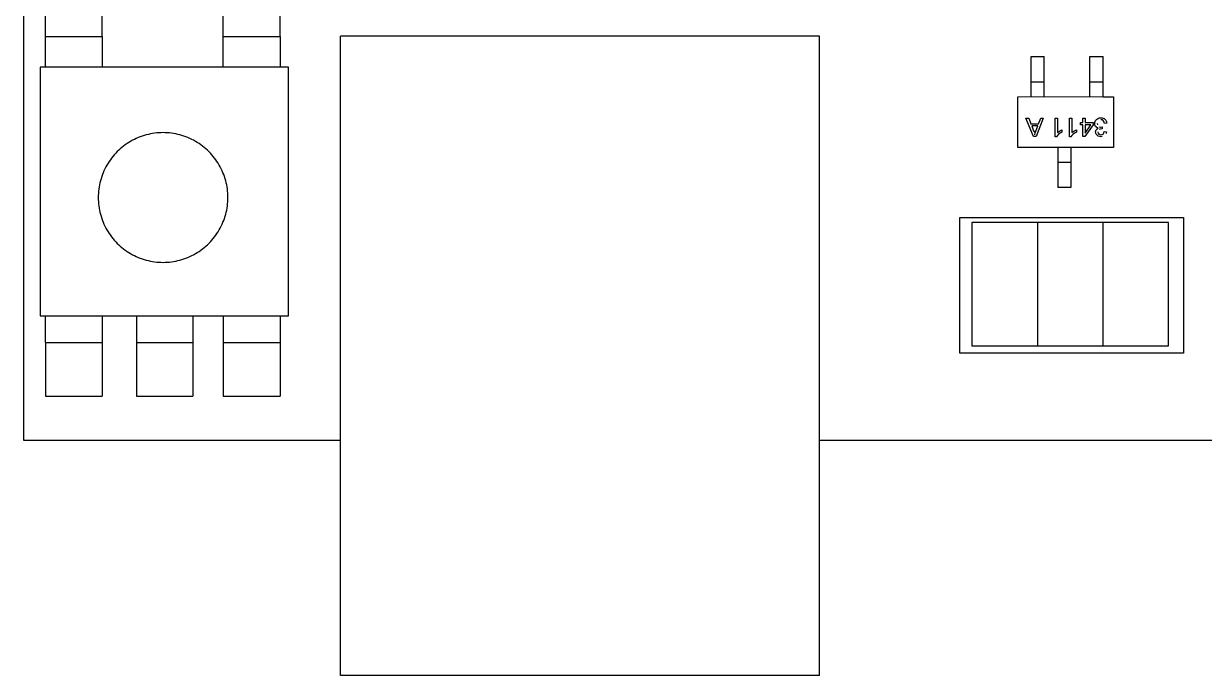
# Model space of a CAD drawing. Header units: millimetres. Extents: x 17.2 to 70.5, y -0.8 to 78.5.
# Drawn here: x 17.25 to 47.42, y -0.85 to 15.81 of the extents above; entities that cross this region are included whole.
import ezdxf

# ---------------------------------------------------------------- set-up
doc = ezdxf.new("R2010")
doc.units = ezdxf.units.MM
doc.layers.add('Edges', color=7, linetype='Continuous')

# ---------------------------------------------------------------- blocks, each defined once
blk = doc.blocks.new('Arduino Uno pl')
at = {"layer": 'Edges'}
for p, q in [((-31.18, 39.648), (-31.18, -26.106)), ((-30.618, -15.787), (-30.618, -14.417)), ((-29.173, -15.787), (-29.173, -14.417)), ((-26.081, -15.787), (-26.081, -14.417)), ((-24.62, -15.787), (-24.62, -14.417)), ((-30.618, -15.787), (-29.173, -15.787)), ((-30.618, -16.573), (-30.618, -15.787)), ((-29.173, -15.787), (-29.173, -16.573)), ((-26.081, -15.787), (-24.62, -15.787)), ((-26.081, -16.573), (-26.081, -15.787)), ((-24.62, -15.787), (-24.62, -16.573)), ((-10.835, -15.782), (-23.078, -15.782)), ((-23.078, -26.106), (-23.078, -15.782)), ((-10.835, -26.106), (-10.835, -15.782)), ((-30.618, -16.573), (-30.758, -16.573)), ((-30.758, -16.573), (-30.758, -22.923)), ((-29.173, -16.573), (-30.618, -16.573)), ((-26.081, -16.573), (-29.173, -16.573)), ((-24.62, -16.573), (-26.081, -16.573)), ((-24.408, -16.573), (-24.62, -16.573)), ((-24.408, -22.923), (-24.408, -16.573)), ((-5.432, -16.941), (-5.432, -16.299)), ((-5.432, -16.299), (-5.094, -16.299)), ((-5.094, -16.941), (-5.094, -16.299)), ((-3.927, -16.941), (-3.927, -16.299)), ((-3.927, -16.299), (-3.589, -16.299)), ((-3.589, -16.941), (-3.589, -16.299)), ((-5.432, -16.941), (-5.094, -16.941)), ((-5.432, -17.322), (-5.432, -16.941)), ((-5.094, -17.326), (-5.094, -16.941)), ((-3.927, -16.941), (-3.589, -16.941)), ((-3.927, -17.322), (-3.927, -16.941)), ((-3.589, -17.326), (-3.589, -16.941)), ((-5.77, -17.326), (-5.432, -17.322)), ((-5.77, -18.622), (-5.77, -17.326)), ((-5.432, -17.322), (-5.094, -17.326)), ((-5.094, -17.326), (-3.927, -17.322)), ((-3.927, -17.322), (-3.589, -17.326)), ((-3.589, -17.326), (-3.327, -17.326)), ((-3.327, -17.326), (-3.327, -18.622)), ((-5.368, -18.346), (-5.561, -17.873)), ((-5.561, -17.873), (-5.49, -17.873)), ((-5.49, -17.873), (-5.435, -18.016)), ((-5.435, -18.016), (-5.237, -18.016)), ((-5.255, -18.067), (-5.415, -18.067)), ((-5.415, -18.067), (-5.366, -18.198)), ((-5.307, -18.206), (-5.255, -18.067)), ((-5.119, -17.873), (-5.3, -18.346)), ((-5.237, -18.016), (-5.185, -17.873)), ((-5.185, -17.873), (-5.119, -17.873)), ((-4.815, -17.873), (-4.757, -17.873)), ((-4.815, -18.348), (-4.815, -17.873)), ((-4.757, -17.873), (-4.757, -18.243)), ((-4.448, -17.873), (-4.39, -17.873)), ((-4.448, -18.348), (-4.448, -17.873)), ((-4.39, -17.873), (-4.39, -18.243)), ((-4.17, -18.04), (-4.17, -17.986)), ((-4.17, -17.986), (-4.107, -17.986)), ((-4.107, -18.04), (-4.17, -18.04)), ((-4.107, -17.986), (-4.107, -17.873)), ((-4.107, -17.873), (-4.049, -17.873)), ((-4.107, -18.346), (-4.107, -18.04)), ((-3.844, -18.04), (-4.059, -18.346)), ((-4.049, -17.873), (-4.049, -17.986)), ((-4.049, -17.986), (-3.844, -17.986)), ((-4.049, -18.04), (-4.049, -18.253)), ((-4.049, -18.253), (-3.901, -18.04)), ((-3.901, -18.04), (-4.049, -18.04)), ((-3.844, -17.986), (-3.844, -18.04)), ((-3.805, -18.013), (-3.802, -17.983)), ((-3.799, -18.055), (-3.805, -18.013)), ((-3.802, -17.983), (-3.794, -17.956)), ((-3.782, -18.089), (-3.799, -18.055)), ((-3.794, -17.956), (-3.78, -17.931)), ((-3.754, -18.114), (-3.782, -18.089)), ((-3.78, -17.931), (-3.76, -17.908)), ((-3.76, -17.908), (-3.736, -17.889)), ((-3.744, -18.012), (-3.737, -18.048)), ((-3.736, -17.889), (-3.709, -17.876)), ((-3.709, -17.876), (-3.679, -17.868)), ((-3.688, -18.097), (-3.651, -18.103)), ((-3.679, -17.868), (-3.646, -17.865)), ((-3.651, -18.103), (-3.61, -18.097)), ((-3.646, -17.865), (-3.616, -17.867)), ((-3.615, -17.918), (-3.646, -17.913)), ((-3.61, -18.097), (-3.617, -18.148)), ((-3.616, -17.867), (-3.589, -17.874)), ((-3.588, -17.935), (-3.615, -17.918)), ((-3.589, -17.874), (-3.565, -17.886)), ((-3.567, -17.963), (-3.588, -17.935)), ((-3.554, -18.006), (-3.567, -17.963)), ((-3.565, -17.886), (-3.543, -17.902)), ((-3.496, -17.998), (-3.554, -18.006)), ((-3.543, -17.902), (-3.524, -17.922)), ((-3.524, -17.922), (-3.51, -17.945)), ((-3.51, -17.945), (-3.501, -17.97)), ((-3.501, -17.97), (-3.496, -17.998)), ((-5.3, -18.346), (-5.368, -18.346)), ((-5.366, -18.198), (-5.322, -18.251)), ((-5.332, -18.296), (-5.322, -18.251)), ((-5.322, -18.251), (-5.307, -18.206)), ((-4.778, -18.348), (-4.815, -18.348)), ((-4.757, -18.317), (-4.778, -18.348)), ((-4.757, -18.243), (-4.733, -18.223)), ((-4.726, -18.285), (-4.757, -18.317)), ((-4.733, -18.223), (-4.702, -18.203)), ((-4.687, -18.254), (-4.726, -18.285)), ((-4.702, -18.203), (-4.641, -18.173)), ((-4.641, -18.229), (-4.687, -18.254)), ((-4.641, -18.173), (-4.641, -18.229)), ((-4.411, -18.348), (-4.448, -18.348)), ((-4.39, -18.317), (-4.411, -18.348)), ((-4.39, -18.243), (-4.366, -18.223)), ((-4.359, -18.285), (-4.39, -18.317)), ((-4.366, -18.223), (-4.335, -18.203)), ((-4.32, -18.254), (-4.359, -18.285)), ((-4.335, -18.203), (-4.274, -18.173)), ((-4.274, -18.229), (-4.32, -18.254)), ((-4.274, -18.173), (-4.274, -18.229)), ((-4.059, -18.346), (-4.107, -18.346)), ((-3.782, -18.225), (-3.778, -18.196)), ((-3.778, -18.256), (-3.782, -18.225)), ((-3.778, -18.196), (-3.766, -18.169)), ((-3.765, -18.286), (-3.778, -18.256)), ((-3.766, -18.169), (-3.745, -18.147)), ((-3.744, -18.312), (-3.765, -18.286)), ((-3.717, -18.129), (-3.754, -18.114)), ((-3.745, -18.147), (-3.717, -18.129)), ((-3.715, -18.331), (-3.744, -18.312)), ((-3.722, -18.226), (-3.717, -18.255)), ((-3.717, -18.255), (-3.701, -18.279)), ((-3.681, -18.344), (-3.715, -18.331)), ((-3.701, -18.279), (-3.676, -18.295)), ((-3.661, -18.152), (-3.693, -18.167)), ((-3.644, -18.348), (-3.681, -18.344)), ((-3.676, -18.295), (-3.645, -18.3)), ((-3.617, -18.148), (-3.661, -18.152)), ((-3.645, -18.3), (-3.614, -18.295)), ((-3.617, -18.346), (-3.644, -18.348)), ((-3.614, -18.295), (-3.589, -18.279)), ((-3.589, -18.279), (-3.57, -18.252)), ((-3.57, -18.252), (-3.56, -18.215)), ((-3.56, -18.215), (-3.502, -18.225)), ((-3.509, -18.253), (-3.519, -18.277)), ((-3.502, -18.225), (-3.509, -18.253)), ((-4.751, -18.622), (-5.77, -18.622)), ((-4.413, -18.624), (-4.751, -18.622)), ((-4.751, -18.622), (-4.751, -19.006)), ((-3.327, -18.622), (-4.413, -18.624)), ((-4.413, -18.624), (-4.413, -19.006)), ((-4.413, -19.006), (-4.751, -19.006)), ((-4.751, -19.006), (-4.751, -19.647)), ((-4.413, -19.006), (-4.413, -19.647)), ((-4.413, -19.647), (-4.751, -19.647)), ((-7.255, -23.881), (-7.255, -20.411)), ((-7.255, -20.411), (-1.534, -20.411)), ((-1.534, -20.411), (-1.534, -23.881)), ((-5.264, -20.542), (-6.943, -20.542)), ((-6.943, -20.542), (-6.943, -23.69)), ((-3.596, -20.542), (-5.264, -20.542)), ((-5.264, -20.542), (-5.264, -23.69)), ((-1.917, -20.542), (-3.596, -20.542)), ((-3.596, -20.542), (-3.596, -23.69)), ((-1.917, -23.69), (-1.917, -20.542)), ((-30.758, -22.923), (-30.618, -22.923)), ((-30.618, -22.923), (-29.173, -22.923)), ((-30.618, -23.605), (-30.618, -22.923)), ((-29.173, -22.923), (-28.293, -22.923)), ((-29.173, -22.923), (-29.173, -23.605)), ((-28.293, -22.923), (-26.854, -22.923)), ((-28.293, -22.923), (-28.293, -23.605)), ((-26.854, -22.923), (-26.081, -22.923)), ((-26.854, -22.923), (-26.854, -23.605)), ((-26.081, -22.923), (-24.62, -22.923)), ((-26.081, -22.923), (-26.081, -23.605)), ((-24.62, -22.923), (-24.408, -22.923)), ((-24.62, -22.923), (-24.62, -23.605)), ((-30.618, -23.605), (-30.618, -24.975)), ((-30.618, -23.605), (-29.173, -23.605)), ((-29.173, -23.605), (-29.173, -24.975)), ((-28.293, -23.605), (-28.293, -24.975)), ((-28.293, -23.605), (-26.854, -23.605)), ((-26.854, -23.605), (-26.854, -24.975)), ((-26.081, -23.605), (-24.62, -23.605)), ((-26.081, -23.605), (-26.081, -24.975)), ((-24.62, -23.605), (-24.62, -24.975)), ((-6.943, -23.69), (-5.264, -23.69)), ((-5.264, -23.69), (-3.596, -23.69)), ((-3.596, -23.69), (-1.917, -23.69)), ((-1.534, -23.881), (-7.255, -23.881)), ((-30.618, -24.975), (-29.173, -24.975)), ((-28.293, -24.975), (-26.854, -24.975)), ((-26.081, -24.975), (-24.62, -24.975)), ((-31.18, -26.106), (-23.078, -26.106)), ((-23.078, -32.114), (-23.078, -26.106)), ((-10.835, -26.106), (9.603, -26.106)), ((-10.835, -32.114), (-10.835, -26.106)), ((-10.835, -32.114), (-23.078, -32.114))]:
    blk.add_line(p, q, dxfattribs=at)
blk.add_lwpolyline([(-28.445, -18.466), (-28.491, -18.494), (-28.537, -18.523), (-28.581, -18.554), (-28.625, -18.586), (-28.667, -18.62), (-28.709, -18.655), (-28.749, -18.691), (-28.788, -18.729), (-28.826, -18.768), (-28.862, -18.808), (-28.897, -18.85), (-28.931, -18.892), (-28.963, -18.936), (-28.994, -18.98), (-29.023, -19.026), (-29.051, -19.072), (-29.078, -19.12), (-29.102, -19.168), (-29.126, -19.217), (-29.147, -19.267), (-29.167, -19.317), (-29.185, -19.368), (-29.202, -19.42), (-29.217, -19.472), (-29.23, -19.525), (-29.241, -19.578), (-29.251, -19.631), (-29.259, -19.685), (-29.265, -19.739), (-29.27, -19.793), (-29.272, -19.847), (-29.273, -19.901), (-29.272, -19.955), (-29.27, -20.009), (-29.265, -20.063), (-29.259, -20.117), (-29.251, -20.171), (-29.241, -20.224), (-29.23, -20.277), (-29.217, -20.33), (-29.202, -20.382), (-29.185, -20.434), (-29.167, -20.485), (-29.147, -20.535), (-29.126, -20.585), (-29.102, -20.634), (-29.078, -20.682), (-29.051, -20.73), (-29.023, -20.776), (-28.994, -20.822), (-28.963, -20.866), (-28.931, -20.91), (-28.897, -20.952), (-28.862, -20.994), (-28.826, -21.034), (-28.788, -21.073), (-28.749, -21.111), (-28.709, -21.147), (-28.667, -21.182), (-28.625, -21.216), (-28.581, -21.248), (-28.537, -21.279), (-28.491, -21.308), (-28.445, -21.336), (-28.397, -21.363), (-28.349, -21.387), (-28.3, -21.411), (-28.25, -21.432), (-28.2, -21.452), (-28.149, -21.47), (-28.097, -21.487), (-28.045, -21.502), (-27.992, -21.515), (-27.939, -21.526), (-27.886, -21.536), (-27.832, -21.544), (-27.778, -21.55), (-27.724, -21.555), (-27.67, -21.557), (-27.616, -21.558), (-27.562, -21.557), (-27.508, -21.555), (-27.453, -21.55), (-27.4, -21.544), (-27.346, -21.536), (-27.293, -21.526), (-27.24, -21.515), (-27.187, -21.502), (-27.135, -21.487), (-27.083, -21.47), (-27.032, -21.452), (-26.982, -21.432), (-26.932, -21.411), (-26.883, -21.387), (-26.835, -21.363), (-26.787, -21.336), (-26.741, -21.308), (-26.695, -21.279), (-26.651, -21.248), (-26.607, -21.216), (-26.564, -21.182), (-26.523, -21.147), (-26.483, -21.111), (-26.444, -21.073), (-26.406, -21.034), (-26.37, -20.994), (-26.335, -20.952), (-26.301, -20.91), (-26.269, -20.866), (-26.238, -20.822), (-26.208, -20.776), (-26.181, -20.73), (-26.154, -20.682), (-26.129, -20.634), (-26.106, -20.585), (-26.085, -20.535), (-26.065, -20.485), (-26.047, -20.434), (-26.03, -20.382), (-26.015, -20.33), (-26.002, -20.277), (-25.99, -20.224), (-25.981, -20.171), (-25.973, -20.117), (-25.967, -20.063), (-25.962, -20.009), (-25.959, -19.955), (-25.959, -19.901), (-25.959, -19.847), (-25.962, -19.793), (-25.967, -19.739), (-25.973, -19.685), (-25.981, -19.631), (-25.99, -19.578), (-26.002, -19.525), (-26.015, -19.472), (-26.03, -19.42), (-26.047, -19.368), (-26.065, -19.317), (-26.085, -19.267), (-26.106, -19.217), (-26.129, -19.168), (-26.154, -19.12), (-26.181, -19.072), (-26.208, -19.026), (-26.238, -18.98), (-26.269, -18.936), (-26.301, -18.892), (-26.335, -18.85), (-26.37, -18.808), (-26.406, -18.768), (-26.444, -18.729), (-26.483, -18.691), (-26.523, -18.655), (-26.564, -18.62), (-26.607, -18.586), (-26.651, -18.554), (-26.695, -18.523), (-26.741, -18.494), (-26.787, -18.466), (-26.835, -18.439), (-26.883, -18.415), (-26.932, -18.391), (-26.982, -18.37), (-27.032, -18.35), (-27.083, -18.332), (-27.135, -18.315), (-27.187, -18.3), (-27.24, -18.287), (-27.293, -18.275), (-27.346, -18.266), (-27.4, -18.258), (-27.453, -18.252), (-27.508, -18.247), (-27.562, -18.245), (-27.616, -18.244), (-27.67, -18.245), (-27.724, -18.247), (-27.778, -18.252), (-27.832, -18.258), (-27.886, -18.266), (-27.939, -18.275), (-27.992, -18.287), (-28.045, -18.3), (-28.097, -18.315), (-28.149, -18.332), (-28.2, -18.35), (-28.25, -18.37), (-28.3, -18.391), (-28.349, -18.415), (-28.397, -18.439)], close=True, dxfattribs=at)

msp = doc.modelspace()

# ---------------------------------------------------------------- block references
msp.add_blockref('Arduino Uno pl', (48.426, 31.266))

doc.saveas('drawing.dxf')
